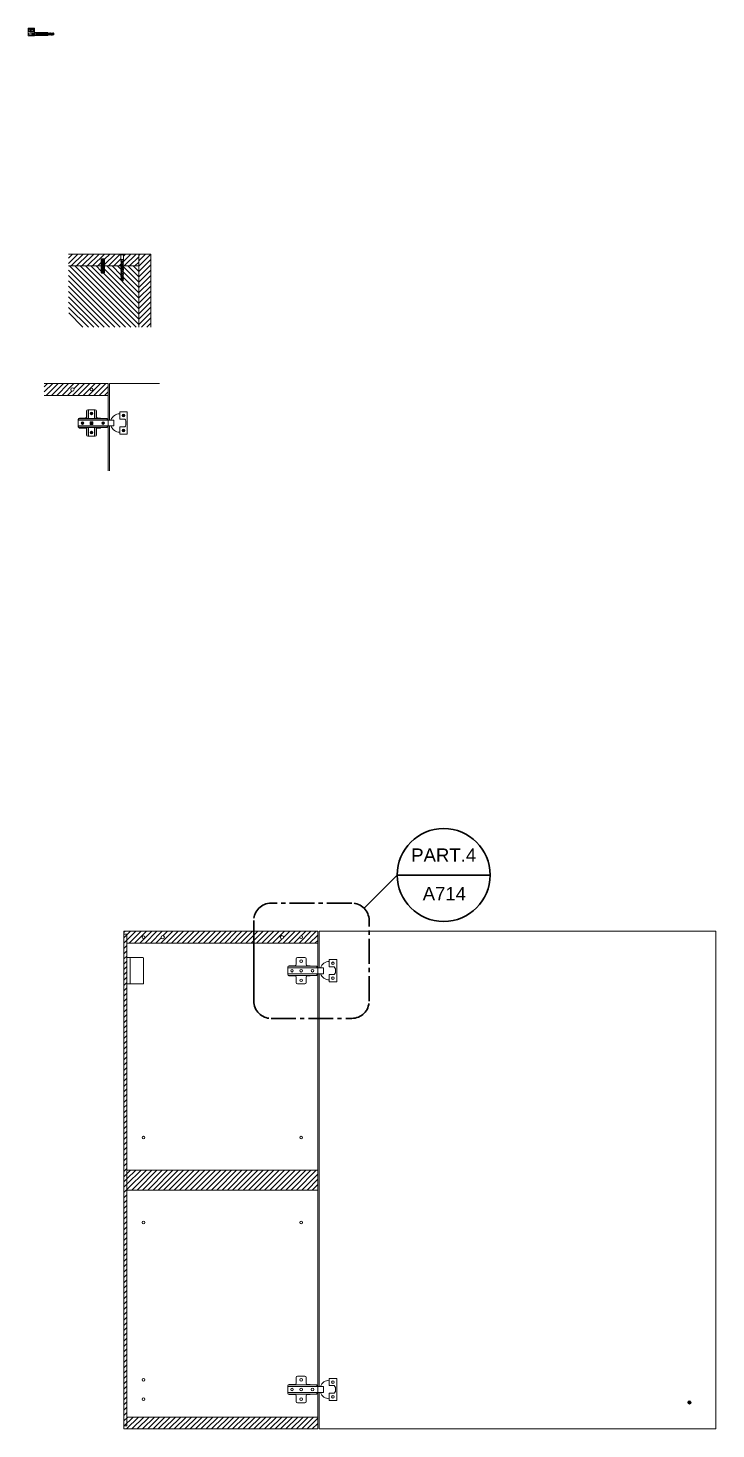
# Model space of a CAD drawing. Header units: centimetres. Extents: x -2268 to 3476, y -1681 to 1470.
# Drawn here: x 1409.1 to 1512.7, y -1608.7 to -1397.6 of the extents above; entities that cross this region are included whole.
import ezdxf
from ezdxf.enums import TextEntityAlignment as Align

# ---------------------------------------------------------------- set-up
doc = ezdxf.new("R2010")
doc.units = ezdxf.units.CM
doc.linetypes.add('CENTER2', pattern=[1.125, 0.75, -0.125, 0.125, -0.125])
doc.layers.get('0').update_dxf_attribs({"color": 5})
for name, color, linetype, lineweight in [('0_Num_Penna__5', 5, 'Continuous', 18), ('0_Num_Penna__6', 6, 'Continuous', 18), ('A-FURN_Num_Penna__252_Num_Penna__252_Num_Penna__3_Num_Penna__252_Num_Penna__252_Num_Penna__252_Num_Penna__252_Num_Penna__252_Num_Penna__252_Num_Penna__252_Num_Penna__252_Num_Penna__252_Num_Penna__252_Num_Penna__252_Num_Penna__5', 5, 'Continuous', 18), ('A-FURN_Num_Penna__252_Num_Penna__252_Num_Penna__3_Num_Penna__252_Num_Penna__252_Num_Penna__252_Num_Penna__252_Num_Penna__252_Num_Penna__252_Num_Penna__252_Num_Penna__252_Num_Penna__252_Num_Penna__252_Num_Penna__252_Num_Penna__6', 6, 'Continuous', 18), ('A-SECT A-MCUT', 7, 'Continuous', 35), ('A-SECT-PATT_Num_Penna__6_Num_Penna__6_Num_Penna__6_Num_Penna__6_Num_Penna__6_Num_Penna__6_Num_Penna__6_Num_Penna__6_Num_Penna__6_Num_Penna__6_Num_Penna__6_Num_Penna__6_Num_Penna__6_Num_Penna__6', 6, 'Continuous', 18), ('INFO_Num_Penna__2_Num_Penna__2_Num_Penna__2_Num_Penna__2_Num_Penna__5', 5, 'Continuous', 18), ('PDF _Geometria_Num_Penna__5', 5, 'Continuous', 18), ('PDF16_Geometry_Num_Penna__6_Num_Penna__6_Num_Penna__6_Num_Penna__6_Num_Penna__6_Num_Penna__6_Num_Penna__6_Num_Penna__6_Num_Penna__6_Num_Penna__6_Num_Penna__6_Num_Penna__6_Num_Penna__6_Num_Penna__6', 6, 'Continuous', 18), ('PDF22_Geometry_Num_Penna__1_Num_Penna__255_Num_Penna__3_Num_Penna__3_Num_Penna__6', 6, 'Continuous', 18), ('PDF22_Geometry_Num_Penna__1_Num_Penna__255_Num_Penna__5_Num_Penna__5_Num_Penna__5', 5, 'Continuous', 18), ('PDF2_Geometry_Num_Penna__7_Num_Penna__7_Num_Penna__7_Num_Penna__7_Num_Penna__7_Num_Penna__7_Num_Penna__7_Num_Penna__5', 5, 'Continuous', 18), ('PDF2_Geometry_Num_Penna__7_Num_Penna__7_Num_Penna__7_Num_Penna__7_Num_Penna__7_Num_Penna__7_Num_Penna__7_Num_Penna__6', 6, 'Continuous', 18), ('VITE_Num_Penna__5', 5, 'Continuous', 18), ('VITE_Num_Penna__6', 6, 'Continuous', 18)]:
    doc.layers.add(name, color=color, linetype=linetype, lineweight=lineweight)
doc.styles.add('ARIAL', font='Arial.ttf')
pattern_1 = [(45, (2160.72915, 9.7282), (-0.4, 0.4), [])]

msp = doc.modelspace()

# ---------------------------------------------------------------- hatches: boundary and pattern name
at = {"layer": '0_Num_Penna__5', "ltscale": 0.5}
h = msp.add_hatch(dxfattribs=at)
h.set_pattern_fill('JIS_WOOD', color=254, scale=0.8)
h.set_pattern_definition([(45, (-26.9545, 0), (-0.4, 0.4), [])])
h.paths.add_polyline_path([(1423.0477, -1431.7958), (1422.9536, -1431.7958), (1422.9536, -1431.6759), (1415.1625, -1431.6759), (1415.1625, -1433.4759), (1420.1049, -1433.4759), (1420.1049, -1432.4759), (1420.2049, -1432.3759), (1420.5049, -1432.3759), (1420.6049, -1432.4759), (1420.6049, -1433.4759), (1423.0723, -1433.4759, -0.3351529), (1423.0569, -1433.433), (1423.1232, -1433.4535), (1423.1232, -1433.3463), (1423.0596, -1433.3266, -0.19871582), (1423.0569, -1433.2977), (1423.1232, -1433.3183), (1423.1232, -1433.211), (1423.0596, -1433.1913, -0.19928088), (1423.0569, -1433.1624), (1423.1232, -1433.183), (1423.1232, -1433.0757), (1423.0596, -1433.056, -0.19833077), (1423.0569, -1433.0271), (1423.1232, -1433.0477), (1423.1232, -1432.9404), (1423.0596, -1432.9207, -0.19962762), (1423.0569, -1432.8918), (1423.1232, -1432.9124), (1423.1232, -1432.8051), (1423.0596, -1432.7854, -0.19871582), (1423.0569, -1432.7566), (1423.1232, -1432.7771), (1423.1232, -1432.7195), (1423.1014, -1432.6631), (1423.0596, -1432.6501, -0.19585215), (1423.0571, -1432.6213), (1423.089, -1432.6312), (1423.045, -1432.5175), (1423.0477, -1432.5175)])
h.paths.add_polyline_path([(1425.7549, -1431.6759), (1423.5536, -1431.6759), (1423.5536, -1431.7959), (1423.4595, -1431.7959), (1423.4595, -1432.5175), (1423.4595, -1432.5175, -0.09282478), (1423.4569, -1432.5311), (1423.3839, -1432.7195), (1423.3839, -1432.7225), (1423.4503, -1432.743, -0.1989009), (1423.4318, -1432.7653), (1423.3839, -1432.7505), (1423.3839, -1432.8578), (1423.4503, -1432.8783, -0.19900669), (1423.4318, -1432.9006), (1423.3839, -1432.8858), (1423.3839, -1432.9931), (1423.4503, -1433.0136, -0.19888752), (1423.4318, -1433.0359), (1423.3839, -1433.021), (1423.3839, -1433.1284), (1423.4503, -1433.1489, -0.19894338), (1423.4318, -1433.1712), (1423.3839, -1433.1563), (1423.3839, -1433.2637), (1423.4503, -1433.2842, -0.19888593), (1423.4318, -1433.3064), (1423.3839, -1433.2916), (1423.3839, -1433.399), (1423.4503, -1433.4195, -0.19900669), (1423.4318, -1433.4417), (1423.3839, -1433.4269), (1423.3839, -1433.4759), (1425.7549, -1433.4759)])
h = msp.add_hatch(dxfattribs=at)
h.set_pattern_fill('JIS_WOOD', color=254, scale=0.8)
h.set_pattern_definition([(45, (2133.77467, 9.7282), (-0.4, 0.4), [])])
h.paths.add_polyline_path([(1425.7549, -1442.7087), (1427.5549, -1442.7087), (1427.5549, -1431.6759), (1425.7549, -1431.6759)])
h = msp.add_hatch(dxfattribs=at)
h.set_pattern_fill('JIS_WOOD', color=254, scale=0.8, angle=90)
h.set_pattern_definition([(135, (-26.9545, 0), (-0.4, -0.4), [])])
h.paths.add_polyline_path([(1425.7549, -1433.4759), (1423.3839, -1433.4759), (1423.3839, -1433.5342), (1423.4503, -1433.5548, -0.19888752), (1423.4318, -1433.577), (1423.3839, -1433.5622), (1423.3839, -1433.6695), (1423.4503, -1433.6901, -0.19894338), (1423.4318, -1433.7123), (1423.3839, -1433.6975), (1423.3839, -1433.8048), (1423.4503, -1433.8254, -0.19888593), (1423.4318, -1433.8476), (1423.3839, -1433.8328), (1423.3839, -1433.9401), (1423.4503, -1433.9607, -0.19900669), (1423.4318, -1433.9829), (1423.3839, -1433.9681), (1423.3839, -1434.0754), (1423.4503, -1434.0959, -0.19888752), (1423.4318, -1434.1182), (1423.3839, -1434.1034), (1423.3839, -1434.2107), (1423.4503, -1434.2312, -0.19894338), (1423.4318, -1434.2535), (1423.3839, -1434.2387), (1423.3839, -1434.346), (1423.4503, -1434.3665, -0.19888593), (1423.4318, -1434.3888), (1423.3839, -1434.374), (1423.3839, -1434.4813), (1423.4503, -1434.5018, -0.19900669), (1423.4318, -1434.5241), (1423.3839, -1434.5093), (1423.3839, -1434.6166), (1423.4503, -1434.6371, -0.19888752), (1423.4318, -1434.6594), (1423.3839, -1434.6445), (1423.3839, -1434.7519), (1423.4503, -1434.7724, -0.19894338), (1423.4318, -1434.7947), (1423.3839, -1434.7798), (1423.3839, -1434.8872), (1423.4503, -1434.9077, -0.19888593), (1423.4318, -1434.9299), (1423.3839, -1434.9151), (1423.3839, -1435.0225), (1423.4503, -1435.043, -0.19900669), (1423.4318, -1435.0652), (1423.3839, -1435.0504), (1423.3839, -1435.1577), (1423.4503, -1435.1783, -0.19888752), (1423.4318, -1435.2005), (1423.3839, -1435.1857), (1423.3839, -1435.293), (1423.4503, -1435.3136, -0.19894338), (1423.4318, -1435.3358), (1423.3839, -1435.321), (1423.3839, -1435.4283), (1423.4503, -1435.4489, -0.19888593), (1423.4318, -1435.4711), (1423.3839, -1435.4563), (1423.3839, -1435.5636), (1423.4503, -1435.5842, -0.19900669), (1423.4318, -1435.6064), (1423.3839, -1435.5916), (1423.3839, -1435.6305, -0.1429907), (1423.3385, -1435.6621, -0.16394375), (1423.1685, -1435.662, -0.14159741), (1423.1232, -1435.6305), (1423.1232, -1435.511), (1423.0596, -1435.4913, -0.19871582), (1423.0569, -1435.4624), (1423.1232, -1435.4829), (1423.1232, -1435.3757), (1423.0596, -1435.356, -0.19928088), (1423.0569, -1435.3271), (1423.1232, -1435.3476), (1423.1232, -1435.2404), (1423.0596, -1435.2207, -0.19833076), (1423.0569, -1435.1918), (1423.1232, -1435.2123), (1423.1232, -1435.1051), (1423.0596, -1435.0854, -0.19962762), (1423.0569, -1435.0565), (1423.1232, -1435.077), (1423.1232, -1434.9698), (1423.0596, -1434.9501, -0.19871582), (1423.0569, -1434.9212), (1423.1232, -1434.9418), (1423.1232, -1434.8345), (1423.0596, -1434.8148, -0.19928088), (1423.0569, -1434.7859), (1423.1232, -1434.8065), (1423.1232, -1434.6992), (1423.0596, -1434.6795, -0.19833077), (1423.0569, -1434.6506), (1423.1232, -1434.6712), (1423.1232, -1434.5639), (1423.0596, -1434.5442, -0.19962762), (1423.0569, -1434.5153), (1423.1232, -1434.5359), (1423.1232, -1434.4286), (1423.0596, -1434.4089, -0.19871582), (1423.0569, -1434.3801), (1423.1232, -1434.4006), (1423.1232, -1434.2933), (1423.0596, -1434.2736, -0.19928088), (1423.0569, -1434.2448), (1423.1232, -1434.2653), (1423.1232, -1434.158), (1423.0596, -1434.1383, -0.19833077), (1423.0569, -1434.1095), (1423.1232, -1434.13), (1423.1232, -1434.0227), (1423.0596, -1434.0031, -0.19962762), (1423.0569, -1433.9742), (1423.1232, -1433.9947), (1423.1232, -1433.8875), (1423.0596, -1433.8678, -0.19871582), (1423.0569, -1433.8389), (1423.1232, -1433.8594), (1423.1232, -1433.7522), (1423.0596, -1433.7325, -0.19928088), (1423.0569, -1433.7036), (1423.1232, -1433.7241), (1423.1232, -1433.6169), (1423.0596, -1433.5972, -0.19833077), (1423.0569, -1433.5683), (1423.1232, -1433.5888), (1423.1232, -1433.4816), (1423.1047, -1433.4759), (1420.6049, -1433.4759), (1420.6049, -1434.4759), (1420.5049, -1434.5759), (1420.2049, -1434.5759), (1420.1049, -1434.4759), (1420.1049, -1433.4759), (1415.1625, -1433.4759), (1415.1625, -1440.1036, 0.41421356), (1417.7676, -1442.7087), (1425.7549, -1442.7087)])
h = msp.add_hatch(dxfattribs=at)
h.set_pattern_fill('JIS_WOOD', color=254, scale=0.8)
h.set_pattern_definition([(45, (-65.03284, 10.99776), (-0.4, 0.4), [])])
h.paths.add_polyline_path([(1411.5095, -1451.1841), (1411.5095, -1452.9841), (1421.1392, -1452.9841), (1421.1392, -1451.1841)])
h.paths.add_polyline_path([(1415.9892, -1452.0841, -1), (1415.4892, -1452.0841, -1)], flags=16)
h.paths.add_polyline_path([(1418.8392, -1452.0841, -1), (1418.4392, -1452.0841, -1)], flags=16)
h = msp.add_hatch(dxfattribs=at)
h.set_pattern_fill('JIS_WOOD', color=254, scale=0.8)
h.set_pattern_definition(pattern_1)
h.paths.add_polyline_path([(1452.7094, -1533.7072), (1423.5094, -1533.7072), (1423.5094, -1534.1572), (1423.9594, -1534.1572), (1423.9594, -1535.5072), (1452.7094, -1535.5072)])
h.paths.add_polyline_path([(1429.1094, -1534.6072, -1), (1429.6094, -1534.6072, -1)], flags=16)
h.paths.add_polyline_path([(1426.2594, -1534.6072, -1), (1426.6594, -1534.6072, -1)], flags=16)
h.paths.add_polyline_path([(1447.5594, -1534.6072, -1), (1447.0594, -1534.6072, -1)], flags=16)
h.paths.add_polyline_path([(1450.4094, -1534.6072, -1), (1450.0094, -1534.6072, -1)], flags=16)
h.paths.add_polyline_path([(1452.7094, -1606.9072), (1423.9594, -1606.9072), (1423.9594, -1608.2572), (1423.5094, -1608.2572), (1423.5094, -1608.7072), (1452.7094, -1608.7072)])
h.paths.add_polyline_path([(1423.9594, -1534.1572), (1423.5094, -1534.1572), (1423.5094, -1608.2572), (1423.9594, -1608.2572), (1423.9594, -1606.9072)])
at = {"layer": '0_Num_Penna__5'}
h = msp.add_hatch(dxfattribs=at)
h.set_pattern_fill('JIS_WOOD', color=254, scale=0.8)
h.set_pattern_definition(pattern_1)
h.paths.add_polyline_path([(1452.7094, -1569.7072), (1423.9594, -1569.7072), (1423.9594, -1572.7072), (1452.7094, -1572.7072)])

# ---------------------------------------------------------------- linework, layer by layer
at = {"layer": '0_Num_Penna__6', "color": 6, "linetype": 'Continuous', "lineweight": 18}
for p, q in [((1409.0621, -1398.7759), (1409.0621, -1397.6185)), ((1410.0621, -1398.7759), (1409.0621, -1398.7759)), ((1410.0621, -1398.7759), (1410.0621, -1397.6185)), ((1412.0621, -1398.29), (1410.0621, -1398.29)), ((1420.1049, -1432.4759), (1420.2049, -1432.3759)), ((1420.2049, -1432.3759), (1420.5049, -1432.3759)), ((1420.6049, -1432.4759), (1420.5049, -1432.3759)), ((1420.1049, -1434.4759), (1420.2049, -1434.5759)), ((1420.2049, -1434.5759), (1420.5049, -1434.5759)), ((1420.6049, -1434.4759), (1420.5049, -1434.5759))]:
    msp.add_line(p, q, dxfattribs=at)
at = {"layer": 'A-FURN_Num_Penna__252_Num_Penna__252_Num_Penna__3_Num_Penna__252_Num_Penna__252_Num_Penna__252_Num_Penna__252_Num_Penna__252_Num_Penna__252_Num_Penna__252_Num_Penna__252_Num_Penna__252_Num_Penna__252_Num_Penna__252_Num_Penna__5', "color": 5, "linetype": 'Continuous', "lineweight": 18}
for p, q in [((1410.219, -1398.3852), (1410.219, -1398.6522)), ((1411.9053, -1398.3852), (1411.9053, -1398.6522)), ((1412.0927, -1398.649), (1412.1734, -1398.3883)), ((1412.2013, -1398.3883), (1412.1207, -1398.649)), ((1412.228, -1398.649), (1412.3087, -1398.3883)), ((1412.3366, -1398.3883), (1412.256, -1398.649)), ((1412.3632, -1398.649), (1412.4439, -1398.3883)), ((1412.4719, -1398.3883), (1412.3913, -1398.649)), ((1412.4985, -1398.649), (1412.5792, -1398.3883)), ((1412.6072, -1398.3883), (1412.5266, -1398.649)), ((1412.6338, -1398.649), (1412.7145, -1398.3883)), ((1412.7425, -1398.3883), (1412.6619, -1398.649)), ((1412.7691, -1398.649), (1412.8498, -1398.3883)), ((1412.8778, -1398.3883), (1412.7971, -1398.649)), ((1423.5536, -1431.6759), (1422.9536, -1431.6758)), ((1423.0477, -1431.7958), (1423.4595, -1431.7959)), ((1423.1232, -1432.5175), (1423.0477, -1432.5175)), ((1423.089, -1432.6312), (1423.3839, -1432.7225)), ((1423.3839, -1432.7505), (1423.1014, -1432.6631)), ((1423.4595, -1432.5175), (1423.1232, -1432.5175)), ((1423.1232, -1432.7771), (1423.3839, -1432.8578)), ((1423.3839, -1432.8858), (1423.1232, -1432.8051)), ((1423.1232, -1432.9124), (1423.3839, -1432.9931)), ((1423.3839, -1433.021), (1423.1232, -1432.9404)), ((1423.1232, -1433.0477), (1423.3839, -1433.1284)), ((1423.3839, -1433.1563), (1423.1232, -1433.0757)), ((1423.1232, -1433.183), (1423.3839, -1433.2637)), ((1423.3839, -1433.2916), (1423.1232, -1433.211)), ((1423.1232, -1433.3183), (1423.3839, -1433.399)), ((1423.3839, -1433.4269), (1423.1232, -1433.3463)), ((1423.1232, -1433.4535), (1423.3839, -1433.5342)), ((1423.3839, -1433.5622), (1423.1232, -1433.4816)), ((1423.1232, -1433.5888), (1423.3839, -1433.6695)), ((1423.3839, -1433.6975), (1423.1232, -1433.6169)), ((1423.1232, -1433.7241), (1423.3839, -1433.8048)), ((1423.3839, -1433.8328), (1423.1232, -1433.7522)), ((1423.1232, -1433.8594), (1423.3839, -1433.9401)), ((1423.3839, -1433.9681), (1423.1232, -1433.8875)), ((1423.1232, -1433.9947), (1423.3839, -1434.0754)), ((1423.3839, -1434.1034), (1423.1232, -1434.0227)), ((1423.1232, -1434.13), (1423.3839, -1434.2107)), ((1423.3839, -1434.2387), (1423.1232, -1434.158)), ((1423.1232, -1434.2653), (1423.3839, -1434.346)), ((1423.3839, -1434.374), (1423.1232, -1434.2933)), ((1423.1232, -1434.4006), (1423.3839, -1434.4813)), ((1423.3839, -1434.5093), (1423.1232, -1434.4286)), ((1423.1232, -1434.5359), (1423.3839, -1434.6166)), ((1423.3839, -1434.6445), (1423.1232, -1434.5639)), ((1423.1232, -1434.6712), (1423.3839, -1434.7519)), ((1423.3839, -1434.7798), (1423.1232, -1434.6992)), ((1423.1232, -1434.8065), (1423.3839, -1434.8872)), ((1423.3839, -1434.9151), (1423.1232, -1434.8345)), ((1423.1232, -1434.9418), (1423.3839, -1435.0225)), ((1423.3839, -1435.0504), (1423.1232, -1434.9698)), ((1423.1232, -1435.077), (1423.3839, -1435.1577)), ((1423.3839, -1435.1857), (1423.1232, -1435.1051)), ((1423.1232, -1435.2123), (1423.3839, -1435.293)), ((1423.3839, -1435.321), (1423.1232, -1435.2404)), ((1423.1232, -1435.3476), (1423.3839, -1435.4283)), ((1423.3839, -1435.4563), (1423.1232, -1435.3757)), ((1423.1232, -1435.4829), (1423.3839, -1435.5636)), ((1423.3839, -1435.5916), (1423.1232, -1435.511)), ((1418.4392, -1456.9341), (1418.8392, -1456.9341)), ((1418.4392, -1456.9341), (1418.4392, -1457.3341)), ((1418.4392, -1457.3341), (1418.8392, -1457.3341)), ((1418.8392, -1456.9341), (1418.8392, -1457.3341)), ((1421.1392, -1456.6843), (1421.1392, -1457.5839)), ((1452.7094, -1539.2074), (1452.7094, -1540.1071)), ((1452.7094, -1603.207), (1452.7094, -1602.3074))]:
    msp.add_line(p, q, dxfattribs=at)
for centre in [(1415.7392, -1452.0841), (1429.3594, -1534.6072), (1447.3094, -1534.6072)]:
    msp.add_circle(centre, 0.25, dxfattribs=at)
at = {"layer": 'A-FURN_Num_Penna__252_Num_Penna__252_Num_Penna__3_Num_Penna__252_Num_Penna__252_Num_Penna__252_Num_Penna__252_Num_Penna__252_Num_Penna__252_Num_Penna__252_Num_Penna__252_Num_Penna__252_Num_Penna__252_Num_Penna__252_Num_Penna__6', "color": 6, "linetype": 'Continuous', "lineweight": 18}
for p, q in [((1412.0721, -1398.7153), (1412.0927, -1398.649)), ((1412.1207, -1398.649), (1412.101, -1398.7126)), ((1412.1734, -1398.3883), (1412.1939, -1398.322)), ((1412.2162, -1398.3404), (1412.2013, -1398.3883)), ((1412.2074, -1398.7153), (1412.228, -1398.649)), ((1412.256, -1398.649), (1412.2363, -1398.7126)), ((1412.3087, -1398.3883), (1412.3292, -1398.322)), ((1412.3514, -1398.3404), (1412.3366, -1398.3883)), ((1412.3427, -1398.7153), (1412.3632, -1398.649)), ((1412.3913, -1398.649), (1412.3716, -1398.7126)), ((1412.4439, -1398.3883), (1412.4645, -1398.322)), ((1412.4867, -1398.3404), (1412.4719, -1398.3883)), ((1412.478, -1398.7153), (1412.4985, -1398.649)), ((1412.5266, -1398.649), (1412.5069, -1398.7126)), ((1412.5792, -1398.3883), (1412.5998, -1398.322)), ((1412.622, -1398.3404), (1412.6072, -1398.3883)), ((1412.6133, -1398.7153), (1412.6338, -1398.649)), ((1412.6619, -1398.649), (1412.6422, -1398.7126)), ((1412.7145, -1398.3883), (1412.7351, -1398.322)), ((1412.7573, -1398.3404), (1412.7425, -1398.3883)), ((1412.7486, -1398.7153), (1412.7691, -1398.649)), ((1412.7971, -1398.649), (1412.7775, -1398.7126)), ((1412.8498, -1398.3883), (1412.8704, -1398.3219)), ((1412.8926, -1398.3404), (1412.8778, -1398.3883)), ((1422.9536, -1431.6758), (1422.9536, -1431.7958)), ((1422.9536, -1431.7958), (1423.0477, -1431.7958)), ((1423.0569, -1432.6213), (1423.089, -1432.6312)), ((1423.0569, -1432.7566), (1423.1232, -1432.7771)), ((1423.0569, -1432.8918), (1423.1232, -1432.9124)), ((1423.0569, -1433.0271), (1423.1232, -1433.0477)), ((1423.0569, -1433.1624), (1423.1232, -1433.183)), ((1423.1014, -1432.6631), (1423.0596, -1432.6501)), ((1423.1232, -1432.8051), (1423.0596, -1432.7854)), ((1423.1232, -1432.9404), (1423.0596, -1432.9207)), ((1423.1232, -1433.0757), (1423.0596, -1433.056)), ((1423.1232, -1433.211), (1423.0596, -1433.1913)), ((1423.3839, -1432.7225), (1423.4503, -1432.743)), ((1423.4318, -1432.7653), (1423.3839, -1432.7505)), ((1423.3839, -1432.8578), (1423.4503, -1432.8783)), ((1423.4318, -1432.9006), (1423.3839, -1432.8858)), ((1423.3839, -1432.9931), (1423.4503, -1433.0136)), ((1423.4318, -1433.0359), (1423.3839, -1433.021)), ((1423.3839, -1433.1284), (1423.4503, -1433.1489)), ((1423.4318, -1433.1712), (1423.3839, -1433.1563)), ((1423.3839, -1433.2637), (1423.4503, -1433.2842)), ((1423.4318, -1433.3064), (1423.3839, -1433.2916)), ((1423.4595, -1431.7959), (1423.5536, -1431.7959)), ((1423.5536, -1431.6758), (1423.5536, -1431.7959)), ((1423.0569, -1433.2977), (1423.1232, -1433.3183)), ((1423.0569, -1433.433), (1423.1232, -1433.4535)), ((1423.0569, -1433.5683), (1423.1232, -1433.5888)), ((1423.0569, -1433.7036), (1423.1232, -1433.7241)), ((1423.0569, -1433.8389), (1423.1232, -1433.8594)), ((1423.0569, -1433.9742), (1423.1232, -1433.9947)), ((1423.0569, -1434.1095), (1423.1232, -1434.13)), ((1423.0569, -1434.2448), (1423.1232, -1434.2653)), ((1423.0569, -1434.3801), (1423.1232, -1434.4006)), ((1423.0569, -1434.5153), (1423.1232, -1434.5359)), ((1423.0569, -1434.6506), (1423.1232, -1434.6712)), ((1423.0569, -1434.7859), (1423.1232, -1434.8065)), ((1423.0569, -1434.9212), (1423.1232, -1434.9418)), ((1423.0569, -1435.0565), (1423.1232, -1435.077)), ((1423.0569, -1435.1918), (1423.1232, -1435.2123)), ((1423.0569, -1435.3271), (1423.1232, -1435.3476)), ((1423.1232, -1433.3463), (1423.0596, -1433.3266)), ((1423.1232, -1433.4816), (1423.0596, -1433.4619)), ((1423.1232, -1433.6169), (1423.0596, -1433.5972)), ((1423.1232, -1433.7522), (1423.0596, -1433.7325)), ((1423.1232, -1433.8875), (1423.0596, -1433.8678)), ((1423.1232, -1434.0227), (1423.0596, -1434.0031)), ((1423.1232, -1434.158), (1423.0596, -1434.1383)), ((1423.1232, -1434.2933), (1423.0596, -1434.2736)), ((1423.1232, -1434.4286), (1423.0596, -1434.4089)), ((1423.1232, -1434.5639), (1423.0596, -1434.5442)), ((1423.1232, -1434.6992), (1423.0596, -1434.6795)), ((1423.1232, -1434.8345), (1423.0596, -1434.8148)), ((1423.1232, -1434.9698), (1423.0596, -1434.9501)), ((1423.1232, -1435.1051), (1423.0596, -1435.0854)), ((1423.1232, -1435.2404), (1423.0596, -1435.2207)), ((1423.1232, -1435.3757), (1423.0596, -1435.356)), ((1423.3839, -1433.399), (1423.4503, -1433.4195)), ((1423.4318, -1433.4417), (1423.3839, -1433.4269)), ((1423.3839, -1433.5342), (1423.4503, -1433.5548)), ((1423.4318, -1433.577), (1423.3839, -1433.5622)), ((1423.3839, -1433.6695), (1423.4503, -1433.6901)), ((1423.4318, -1433.7123), (1423.3839, -1433.6975)), ((1423.3839, -1433.8048), (1423.4503, -1433.8254)), ((1423.4318, -1433.8476), (1423.3839, -1433.8328)), ((1423.3839, -1433.9401), (1423.4503, -1433.9607)), ((1423.4318, -1433.9829), (1423.3839, -1433.9681)), ((1423.3839, -1434.0754), (1423.4503, -1434.0959)), ((1423.4318, -1434.1182), (1423.3839, -1434.1034)), ((1423.3839, -1434.2107), (1423.4503, -1434.2312)), ((1423.4318, -1434.2535), (1423.3839, -1434.2387)), ((1423.3839, -1434.346), (1423.4503, -1434.3665)), ((1423.4318, -1434.3888), (1423.3839, -1434.374)), ((1423.3839, -1434.4813), (1423.4503, -1434.5018)), ((1423.4318, -1434.5241), (1423.3839, -1434.5093)), ((1423.3839, -1434.6166), (1423.4503, -1434.6371)), ((1423.4318, -1434.6594), (1423.3839, -1434.6445)), ((1423.3839, -1434.7519), (1423.4503, -1434.7724)), ((1423.4318, -1434.7946), (1423.3839, -1434.7798)), ((1423.3839, -1434.8872), (1423.4503, -1434.9077)), ((1423.4318, -1434.9299), (1423.3839, -1434.9151)), ((1423.3839, -1435.0225), (1423.4503, -1435.043)), ((1423.4318, -1435.0652), (1423.3839, -1435.0504)), ((1423.3839, -1435.1577), (1423.4503, -1435.1783)), ((1423.4318, -1435.2005), (1423.3839, -1435.1857)), ((1423.3839, -1435.293), (1423.4503, -1435.3136)), ((1423.4318, -1435.3358), (1423.3839, -1435.321)), ((1423.0569, -1435.4624), (1423.1232, -1435.4829)), ((1423.1232, -1435.511), (1423.0596, -1435.4913)), ((1423.3839, -1435.4283), (1423.4503, -1435.4489)), ((1423.4318, -1435.4711), (1423.3839, -1435.4563)), ((1423.3839, -1435.5636), (1423.4503, -1435.5842)), ((1423.4318, -1435.6064), (1423.3839, -1435.5916))]:
    msp.add_line(p, q, dxfattribs=at)
at = {"layer": 'A-SECT A-MCUT'}
for q in [(1459.6842, -1530.2368), (1478.6842, -1525.2368)]:
    msp.add_line((1464.6842, -1525.2368), q, dxfattribs=at)
at = {"layer": 'A-SECT A-MCUT', "linetype": 'CENTER2', "ltscale": 5}
msp.add_lwpolyline([(1443.0797, -1544.2363, 0.41421356), (1445.6848, -1546.8414), (1457.8421, -1546.8414, 0.41421356), (1460.4473, -1544.2363), (1460.4473, -1532.0789, 0.41421356), (1457.8421, -1529.4738), (1445.6848, -1529.4738, 0.41421356), (1443.0797, -1532.0789), (1443.0797, -1544.2363), (1443.0797, -1532.0789)], format="xyb", dxfattribs=at)
at = {"layer": 'A-SECT A-MCUT'}
msp.add_circle((1471.6842, -1525.2368), 7, dxfattribs=at)
at = {"layer": 'A-SECT-PATT_Num_Penna__6_Num_Penna__6_Num_Penna__6_Num_Penna__6_Num_Penna__6_Num_Penna__6_Num_Penna__6_Num_Penna__6_Num_Penna__6_Num_Penna__6_Num_Penna__6_Num_Penna__6_Num_Penna__6_Num_Penna__6', "color": 6, "linetype": 'Continuous', "lineweight": 18}
msp.add_line((1423.9594, -1534.1572), (1423.9594, -1608.2572), dxfattribs=at)
at = {"layer": 'INFO_Num_Penna__2_Num_Penna__2_Num_Penna__2_Num_Penna__2_Num_Penna__5', "color": 5, "linetype": 'Continuous', "lineweight": 18}
for p, q in [((1418.6242, -1455.6691), (1418.5267, -1455.6691)), ((1418.5267, -1455.6691), (1418.5267, -1455.6991)), ((1418.6242, -1455.6991), (1418.5267, -1455.6991)), ((1418.6242, -1455.6691), (1418.6242, -1455.5715)), ((1418.6242, -1455.5715), (1418.6543, -1455.5715)), ((1418.6242, -1455.6991), (1418.6242, -1455.7967)), ((1418.6543, -1455.7967), (1418.6242, -1455.7967)), ((1418.6543, -1455.6691), (1418.6543, -1455.5715)), ((1418.6543, -1455.6691), (1418.7518, -1455.6691)), ((1418.6543, -1455.6991), (1418.7518, -1455.6991)), ((1418.6543, -1455.6991), (1418.6543, -1455.7967)), ((1418.7518, -1455.6991), (1418.7518, -1455.6691)), ((1423.4226, -1456.0012), (1423.3251, -1456.0012)), ((1423.3251, -1456.0012), (1423.3251, -1456.0312)), ((1423.4226, -1456.0312), (1423.3251, -1456.0312)), ((1423.4226, -1456.0012), (1423.4226, -1455.9036)), ((1423.4226, -1455.9036), (1423.4527, -1455.9036)), ((1423.4226, -1456.0312), (1423.4226, -1456.1288)), ((1423.4527, -1456.1288), (1423.4226, -1456.1288)), ((1423.4527, -1456.0012), (1423.4527, -1455.9036)), ((1423.4527, -1456.0012), (1423.5503, -1456.0012)), ((1423.4527, -1456.0312), (1423.5503, -1456.0312)), ((1423.4527, -1456.0312), (1423.4527, -1456.1288)), ((1423.5503, -1456.0312), (1423.5503, -1456.0012)), ((1417.2483, -1457.1191), (1417.1508, -1457.1191)), ((1417.1508, -1457.1191), (1417.1508, -1457.1492)), ((1417.2483, -1457.1492), (1417.1508, -1457.1492)), ((1417.2483, -1457.1191), (1417.2483, -1457.0215)), ((1417.2483, -1457.0215), (1417.2784, -1457.0215)), ((1417.2483, -1457.1492), (1417.2483, -1457.2467)), ((1417.2784, -1457.2467), (1417.2483, -1457.2467)), ((1417.2784, -1457.1191), (1417.2784, -1457.0215)), ((1417.2784, -1457.1191), (1417.3759, -1457.1191)), ((1417.2784, -1457.1492), (1417.3759, -1457.1492)), ((1417.2784, -1457.1492), (1417.2784, -1457.2467)), ((1417.3759, -1457.1492), (1417.3759, -1457.1191)), ((1418.6242, -1457.1191), (1418.5267, -1457.1191)), ((1418.5267, -1457.1191), (1418.5267, -1457.1492)), ((1418.6242, -1457.1492), (1418.5267, -1457.1492)), ((1418.6242, -1458.5691), (1418.5267, -1458.5691)), ((1418.5267, -1458.5691), (1418.5267, -1458.5991)), ((1418.6242, -1458.5991), (1418.5267, -1458.5991)), ((1418.6242, -1457.1191), (1418.6242, -1457.0215)), ((1418.6242, -1457.0215), (1418.6543, -1457.0215)), ((1418.6242, -1457.1492), (1418.6242, -1457.2467)), ((1418.6543, -1457.2467), (1418.6242, -1457.2467)), ((1418.6242, -1458.5691), (1418.6242, -1458.4715)), ((1418.6242, -1458.4715), (1418.6543, -1458.4715)), ((1418.6242, -1458.5991), (1418.6242, -1458.6967)), ((1418.6543, -1457.1191), (1418.6543, -1457.0215)), ((1418.6543, -1457.1191), (1418.7518, -1457.1191)), ((1418.6543, -1457.1492), (1418.7518, -1457.1492)), ((1418.6543, -1457.1492), (1418.6543, -1457.2467)), ((1418.6543, -1458.5691), (1418.6543, -1458.4715)), ((1418.6543, -1458.5691), (1418.7518, -1458.5691)), ((1418.6543, -1458.5991), (1418.7518, -1458.5991)), ((1418.6543, -1458.5991), (1418.6543, -1458.6967)), ((1418.7518, -1457.1492), (1418.7518, -1457.1191)), ((1418.7518, -1458.5991), (1418.7518, -1458.5691)), ((1420.3494, -1457.1191), (1420.2518, -1457.1191)), ((1420.2518, -1457.1191), (1420.2518, -1457.1492)), ((1420.3494, -1457.1492), (1420.2518, -1457.1492)), ((1420.3494, -1457.1191), (1420.3494, -1457.0215)), ((1420.3494, -1457.0215), (1420.3794, -1457.0215)), ((1420.3494, -1457.1492), (1420.3494, -1457.2467)), ((1420.3794, -1457.2467), (1420.3494, -1457.2467)), ((1420.3794, -1457.1191), (1420.3794, -1457.0215)), ((1420.3794, -1457.1191), (1420.477, -1457.1191)), ((1420.3794, -1457.1492), (1420.477, -1457.1492)), ((1420.3794, -1457.1492), (1420.3794, -1457.2467)), ((1420.477, -1457.1492), (1420.477, -1457.1191)), ((1423.4226, -1458.237), (1423.3251, -1458.237)), ((1423.3251, -1458.237), (1423.3251, -1458.2671)), ((1423.4226, -1458.2671), (1423.3251, -1458.2671)), ((1423.4226, -1458.237), (1423.4226, -1458.1395)), ((1423.4226, -1458.1395), (1423.4527, -1458.1395)), ((1423.4226, -1458.2671), (1423.4226, -1458.3646)), ((1423.4527, -1458.3646), (1423.4226, -1458.3646)), ((1423.4527, -1458.237), (1423.4527, -1458.1395)), ((1423.4527, -1458.237), (1423.5503, -1458.237)), ((1423.4527, -1458.2671), (1423.5503, -1458.2671)), ((1423.4527, -1458.2671), (1423.4527, -1458.3646)), ((1423.5503, -1458.2671), (1423.5503, -1458.237)), ((1418.6543, -1458.6967), (1418.6242, -1458.6967)), ((1423.9594, -1537.6569), (1426.3526, -1537.6569)), ((1424.439, -1537.7972), (1424.439, -1541.5166)), ((1426.4822, -1541.5166), (1426.4822, -1537.7972)), ((1423.9594, -1541.6569), (1426.3526, -1541.6569))]:
    msp.add_line(p, q, dxfattribs=at)
for centre in [(1418.6392, -1455.6841), (1423.4377, -1456.0162), (1417.2634, -1457.1341), (1418.6392, -1457.1341), (1418.6392, -1458.5841), (1420.3644, -1457.1341), (1423.4377, -1458.252)]:
    msp.add_circle(centre, 0.1816, dxfattribs=at)
for centre, start, end in [((1424.2971, -1537.7983), 0.438313, 85.025899), ((1426.3403, -1537.7983), 0.438313, 85.025899), ((1424.2971, -1541.5155), 274.974101, 359.561687), ((1426.3403, -1541.5155), 274.974101, 359.561687)]:
    msp.add_arc(centre, 0.1419, start, end, dxfattribs=at)
at = {"layer": 'PDF _Geometria_Num_Penna__5', "color": 5, "linetype": 'Continuous', "lineweight": 18, "flags": 128}
for points in [[(1419.9887, -1456.4356), (1419.9887, -1456.3827), (1419.5907, -1456.3827, -0.41421356), (1419.3907, -1456.1827), (1419.3907, -1455.3338, 0.41421356), (1419.1907, -1455.1338), (1418.0878, -1455.1338, 0.41421356), (1417.8878, -1455.3338), (1417.8878, -1456.1827, -0.41421356), (1417.6878, -1456.3827), (1416.8389, -1456.3827, 0.41421356), (1416.6389, -1456.5827), (1416.6389, -1457.6856, 0.41421356), (1416.8389, -1457.8856), (1417.6878, -1457.8856, -0.41421356), (1417.8878, -1458.0856), (1417.8878, -1458.9345, 0.41421356), (1418.0878, -1459.1345), (1419.1907, -1459.1345, 0.41421356), (1419.3907, -1458.9345), (1419.3907, -1458.0856, -0.41421356), (1419.5907, -1457.8856), (1419.9887, -1457.8856), (1419.9887, -1457.8326)], [(1424, -1455.4619), (1424, -1458.8064), (1422.8834, -1458.8064), (1422.8834, -1457.7109), (1423.6295, -1457.7109, 0.19715392), (1423.82, -1457.4305)], [(1423.82, -1456.8378, 0.19487427), (1423.6295, -1456.5573), (1422.8834, -1456.5573), (1422.8834, -1455.4619), (1424, -1455.4619)], [(1451.5589, -1538.9587), (1451.5589, -1538.9058), (1451.1609, -1538.9058, -0.41421356), (1450.9609, -1538.7058), (1450.9609, -1537.8569, 0.41421356), (1450.7609, -1537.6569), (1449.658, -1537.6569, 0.41421356), (1449.458, -1537.8569), (1449.458, -1538.7058, -0.41421356), (1449.258, -1538.9058), (1448.4091, -1538.9058, 0.41421356), (1448.2091, -1539.1058), (1448.2091, -1540.2087, 0.41421356), (1448.4091, -1540.4087), (1449.258, -1540.4087, -0.41421356), (1449.458, -1540.6087), (1449.458, -1541.4576, 0.41421356), (1449.658, -1541.6576), (1450.7609, -1541.6576, 0.41421356), (1450.9609, -1541.4576), (1450.9609, -1540.6087, -0.41421356), (1451.1609, -1540.4087), (1451.5589, -1540.4087), (1451.5589, -1540.3558)], [(1451.5589, -1603.4558), (1451.5589, -1603.5087), (1451.1609, -1603.5087, 0.41421356), (1450.9609, -1603.7087), (1450.9609, -1604.5576, -0.41421356), (1450.7609, -1604.7576), (1449.658, -1604.7576, -0.41421356), (1449.458, -1604.5576), (1449.458, -1603.7087, 0.41421356), (1449.258, -1603.5087), (1448.4091, -1603.5087, -0.41421356), (1448.2091, -1603.3087), (1448.2091, -1602.2058, -0.41421356), (1448.4091, -1602.0058), (1449.258, -1602.0058, 0.41421356), (1449.458, -1601.8058), (1449.458, -1600.9569, -0.41421356), (1449.658, -1600.7569), (1450.7609, -1600.7569, -0.41421356), (1450.9609, -1600.9569), (1450.9609, -1601.8058, 0.41421356), (1451.1609, -1602.0058), (1451.5589, -1602.0058), (1451.5589, -1602.0587)]]:
    msp.add_lwpolyline(points, format="xyb", dxfattribs=at)
for points in [[(1420.9889, -1456.4356), (1416.7034, -1456.4356)], [(1417.9407, -1455.1982), (1417.9407, -1456.4356)], [(1418.1894, -1455.1338), (1418.1894, -1456.4356)], [(1419.0891, -1456.4356), (1419.0891, -1455.1338)], [(1419.3378, -1456.4356), (1419.3378, -1455.1982)], [(1420.9889, -1456.6843), (1420.9889, -1456.4356)], [(1420.9889, -1456.6343), (1416.6389, -1456.6343)], [(1416.6389, -1457.5839), (1420.9889, -1457.5839), (1421.989, -1457.5839), (1421.989, -1456.6843), (1420.9889, -1456.6843), (1416.6389, -1456.6843)], [(1416.6389, -1457.6339), (1420.9889, -1457.6339)], [(1416.7034, -1457.8326), (1417.9407, -1457.8326)], [(1417.9407, -1457.8326), (1420.9889, -1457.8326), (1420.9889, -1457.5839)], [(1417.9407, -1457.8326), (1417.9407, -1459.07)], [(1418.1894, -1457.8326), (1418.1894, -1459.1345)], [(1419.0891, -1459.1345), (1419.0891, -1457.8326)], [(1419.3378, -1459.07), (1419.3378, -1457.8326)], [(1423.82, -1457.4305), (1423.82, -1457.1341), (1423.82, -1456.8378)], [(1455.5701, -1537.985), (1455.5701, -1541.3295), (1454.4535, -1541.3295), (1454.4535, -1540.2341), (1455.1997, -1540.2341), (1455.3902, -1539.9536), (1455.3902, -1539.6573), (1455.3902, -1539.3609)], [(1455.3902, -1539.3609), (1455.1997, -1539.0804), (1454.4535, -1539.0804), (1454.4535, -1537.985), (1455.5701, -1537.985)], [(1448.2091, -1540.1071), (1452.559, -1540.1071), (1453.5592, -1540.1071), (1453.5592, -1539.2074), (1452.559, -1539.2074), (1448.2091, -1539.2074)], [(1448.2735, -1540.3558), (1452.559, -1540.3558), (1452.559, -1540.1071)], [(1452.559, -1538.9587), (1448.2736, -1538.9587)], [(1452.559, -1539.2074), (1452.559, -1538.9587)], [(1448.2735, -1602.0587), (1452.559, -1602.0587), (1452.559, -1602.3074)], [(1455.5701, -1604.4295), (1455.5701, -1601.085), (1454.4535, -1601.085), (1454.4535, -1602.1804), (1455.1997, -1602.1804), (1455.3902, -1602.4609), (1455.3902, -1602.7572), (1455.3902, -1603.0536)], [(1448.2091, -1602.3074), (1452.559, -1602.3074), (1453.5592, -1602.3074), (1453.5592, -1603.207), (1452.559, -1603.207), (1448.2091, -1603.207)], [(1452.559, -1603.4558), (1448.2736, -1603.4558)], [(1452.559, -1603.207), (1452.559, -1603.4558)], [(1455.3902, -1603.0536), (1455.1997, -1603.3341), (1454.4535, -1603.3341), (1454.4535, -1604.4295), (1455.5701, -1604.4295)]]:
    msp.add_lwpolyline(points, dxfattribs=at)
at = {"layer": 'PDF _Geometria_Num_Penna__5', "color": 5, "linetype": 'Continuous', "lineweight": 18}
for centre, radius, start, end in [((1422.8807, -1457.1314), 1.3944, 90.001281, 161.159518), ((1422.8806, -1457.1317), 1.3942, 198.835553, 270.003648), ((1454.4509, -1539.6546), 1.3944, 90.001281, 161.159518), ((1454.4508, -1539.6548), 1.3942, 198.835553, 270.003648), ((1454.4508, -1602.7596), 1.3942, 89.996352, 161.164447), ((1454.4509, -1602.7599), 1.3944, 198.840482, 269.998719)]:
    msp.add_arc(centre, radius, start, end, dxfattribs=at)
at = {"layer": 'PDF16_Geometry_Num_Penna__6_Num_Penna__6_Num_Penna__6_Num_Penna__6_Num_Penna__6_Num_Penna__6_Num_Penna__6_Num_Penna__6_Num_Penna__6_Num_Penna__6_Num_Penna__6_Num_Penna__6_Num_Penna__6_Num_Penna__6', "color": 6, "linetype": 'Continuous', "lineweight": 18}
for p, q in [((1412.0621, -1398.29), (1412.0621, -1398.7471)), ((1415.1625, -1431.6759), (1422.9551, -1431.6759)), ((1423.5551, -1431.6759), (1425.7549, -1431.6759)), ((1425.7549, -1431.6759), (1425.7549, -1442.7087)), ((1425.7549, -1431.6759), (1427.5549, -1431.6759)), ((1427.5549, -1431.6759), (1427.5549, -1442.7087)), ((1415.1625, -1433.4759), (1420.1049, -1433.4759)), ((1420.6049, -1433.4759), (1423.1047, -1433.4759)), ((1423.3839, -1433.4759), (1425.7549, -1433.4759)), ((1411.5095, -1451.1841), (1421.1392, -1451.1841)), ((1421.1392, -1451.1841), (1421.1392, -1456.6843)), ((1411.5095, -1452.9841), (1421.1392, -1452.9841)), ((1421.1392, -1457.5839), (1421.1392, -1464.3183)), ((1423.5094, -1608.2572), (1423.5094, -1533.7072)), ((1423.5094, -1533.7072), (1452.7094, -1533.7072)), ((1423.5094, -1534.1572), (1423.5094, -1533.7072)), ((1423.5094, -1534.1572), (1423.9594, -1534.1572)), ((1452.7094, -1533.7072), (1452.7094, -1539.2074)), ((1423.9594, -1535.5072), (1452.7094, -1535.5072)), ((1452.7094, -1540.1071), (1452.7094, -1608.7072)), ((1423.5094, -1608.7072), (1423.5094, -1608.2572)), ((1423.5094, -1608.2572), (1423.9594, -1608.2572)), ((1423.9594, -1606.9072), (1452.7094, -1606.9072)), ((1423.9594, -1608.2572), (1423.9594, -1606.9072)), ((1423.5094, -1608.7072), (1452.7094, -1608.7072)), ((1452.9094, -1608.7072), (1454.5094, -1608.7072))]:
    msp.add_line(p, q, dxfattribs=at)
at = {"layer": 'PDF16_Geometry_Num_Penna__6_Num_Penna__6_Num_Penna__6_Num_Penna__6_Num_Penna__6_Num_Penna__6_Num_Penna__6_Num_Penna__6_Num_Penna__6_Num_Penna__6_Num_Penna__6_Num_Penna__6_Num_Penna__6_Num_Penna__6', "color": 2, "linetype": 'Continuous', "lineweight": 18}
for p, q in [((1421.3392, -1451.1841), (1428.8771, -1451.1841)), ((1421.3392, -1451.1841), (1421.3392, -1456.6843)), ((1421.3392, -1457.5839), (1421.3392, -1464.3183)), ((1452.9094, -1533.7072), (1512.7094, -1533.7072)), ((1452.9094, -1533.7072), (1452.9094, -1539.2074)), ((1512.7094, -1533.7072), (1512.7094, -1608.7072)), ((1452.9094, -1540.1071), (1452.9094, -1602.3074)), ((1452.9094, -1603.207), (1452.9094, -1608.7072)), ((1452.9094, -1608.7072), (1512.7094, -1608.7072))]:
    msp.add_line(p, q, dxfattribs=at)
at = {"layer": 'PDF22_Geometry_Num_Penna__1_Num_Penna__255_Num_Penna__3_Num_Penna__3_Num_Penna__6', "color": 6, "linetype": 'Continuous', "lineweight": 18}
for p, q in [((1452.7094, -1569.7072), (1423.9594, -1569.7072)), ((1452.7094, -1572.7072), (1423.9594, -1572.7072))]:
    msp.add_line(p, q, dxfattribs=at)
at = {"layer": 'PDF22_Geometry_Num_Penna__1_Num_Penna__255_Num_Penna__5_Num_Penna__5_Num_Penna__5', "color": 5, "linetype": 'Continuous', "lineweight": 18}
for centre in [(1418.6392, -1452.0841), (1418.6392, -1455.6841), (1423.4377, -1456.0162), (1417.2634, -1457.1341), (1418.6392, -1458.5841), (1420.3644, -1457.1341), (1423.4377, -1458.252), (1426.4594, -1534.6072), (1450.2094, -1534.6072), (1450.2094, -1538.2072), (1455.0079, -1538.5393), (1448.8335, -1539.6573), (1450.2094, -1539.6573), (1450.2094, -1541.1072), (1451.9346, -1539.6573), (1455.0079, -1540.7752), (1426.4594, -1564.8072), (1450.2094, -1564.8072), (1426.4594, -1577.6072), (1450.2094, -1577.6072), (1426.4594, -1601.3072), (1450.2094, -1601.3072), (1455.0079, -1601.6393), (1426.4594, -1604.2072), (1448.8335, -1602.7572), (1450.2094, -1602.7572), (1450.2094, -1604.2072), (1451.9346, -1602.7572), (1455.0079, -1603.8751)]:
    msp.add_circle(centre, 0.2, dxfattribs=at)
at = {"layer": 'PDF2_Geometry_Num_Penna__7_Num_Penna__7_Num_Penna__7_Num_Penna__7_Num_Penna__7_Num_Penna__7_Num_Penna__7_Num_Penna__5', "color": 5, "linetype": 'Continuous', "lineweight": 18, "flags": 128}
for points in [[(1420.1789, -1432.4759), (1420.1789, -1434.4759)], [(1420.267, -1432.4759), (1420.267, -1434.4759)], [(1420.3553, -1432.4759), (1420.3553, -1434.4759)], [(1420.4435, -1432.4759), (1420.4435, -1434.4759)], [(1420.5317, -1432.4759), (1420.5317, -1434.4759)], [(1423.1232, -1432.7195), (1423.1232, -1432.7225)]]:
    msp.add_lwpolyline(points, dxfattribs=at)
at = {"layer": 'PDF2_Geometry_Num_Penna__7_Num_Penna__7_Num_Penna__7_Num_Penna__7_Num_Penna__7_Num_Penna__7_Num_Penna__7_Num_Penna__6', "color": 6, "linetype": 'Continuous', "lineweight": 18, "flags": 128}
for points in [[(1412.0621, -1398.3883), (1412.1734, -1398.3883)], [(1412.0927, -1398.649), (1412.0621, -1398.649)], [(1412.228, -1398.649), (1412.1207, -1398.649)], [(1412.2013, -1398.3883), (1412.3087, -1398.3883)], [(1412.3632, -1398.649), (1412.256, -1398.649)], [(1412.3366, -1398.3883), (1412.4439, -1398.3883)], [(1412.4985, -1398.649), (1412.3913, -1398.649)], [(1412.4719, -1398.3883), (1412.5792, -1398.3883)], [(1412.6338, -1398.649), (1412.5266, -1398.649)], [(1412.6072, -1398.3883), (1412.7145, -1398.3883)], [(1412.7691, -1398.649), (1412.6619, -1398.649)], [(1412.7425, -1398.3883), (1412.8498, -1398.3883)], [(1420.1049, -1432.4759), (1420.1049, -1434.4759)], [(1420.6049, -1434.4759), (1420.6049, -1432.4759)], [(1423.0502, -1432.5311), (1423.089, -1432.6312)], [(1423.1014, -1432.6631), (1423.1232, -1432.7195)], [(1423.1232, -1432.7771), (1423.1232, -1432.7195)], [(1423.1232, -1432.9124), (1423.1232, -1432.8051)], [(1423.1232, -1433.0477), (1423.1232, -1432.9404)], [(1423.1232, -1433.183), (1423.1232, -1433.0757)], [(1423.1232, -1433.3183), (1423.1232, -1433.211)], [(1423.4569, -1432.5312), (1423.3839, -1432.7195)], [(1423.3839, -1432.7195), (1423.3839, -1432.7225)], [(1423.3839, -1432.7505), (1423.3839, -1432.8578)], [(1423.3839, -1432.8858), (1423.3839, -1432.9931)], [(1423.3839, -1433.021), (1423.3839, -1433.1284)], [(1423.3839, -1433.1563), (1423.3839, -1433.2637)], [(1423.3839, -1433.2916), (1423.3839, -1433.399)], [(1423.1232, -1433.4535), (1423.1232, -1433.3463)], [(1423.1232, -1433.5888), (1423.1232, -1433.4816)], [(1423.1232, -1433.7241), (1423.1232, -1433.6169)], [(1423.1232, -1433.8594), (1423.1232, -1433.7522)], [(1423.1232, -1433.9947), (1423.1232, -1433.8875)], [(1423.1232, -1434.13), (1423.1232, -1434.0227)], [(1423.1232, -1434.2653), (1423.1232, -1434.158)], [(1423.1232, -1434.4006), (1423.1232, -1434.2933)], [(1423.1232, -1434.5359), (1423.1232, -1434.4286)], [(1423.1232, -1434.6712), (1423.1232, -1434.5639)], [(1423.1232, -1434.8065), (1423.1232, -1434.6992)], [(1423.1232, -1434.9418), (1423.1232, -1434.8345)], [(1423.1232, -1435.077), (1423.1232, -1434.9698)], [(1423.1232, -1435.2123), (1423.1232, -1435.1051)], [(1423.1232, -1435.3476), (1423.1232, -1435.2404)], [(1423.1232, -1435.4829), (1423.1232, -1435.3757)], [(1423.3839, -1433.4269), (1423.3839, -1433.5342)], [(1423.3839, -1433.5622), (1423.3839, -1433.6695)], [(1423.3839, -1433.6975), (1423.3839, -1433.8048)], [(1423.3839, -1433.8328), (1423.3839, -1433.9401)], [(1423.3839, -1433.9681), (1423.3839, -1434.0754)], [(1423.3839, -1434.1034), (1423.3839, -1434.2107)], [(1423.3839, -1434.2387), (1423.3839, -1434.346)], [(1423.3839, -1434.374), (1423.3839, -1434.4813)], [(1423.3839, -1434.5093), (1423.3839, -1434.6166)], [(1423.3839, -1434.6445), (1423.3839, -1434.7519)], [(1423.3839, -1434.7798), (1423.3839, -1434.8872)], [(1423.3839, -1434.9151), (1423.3839, -1435.0225)], [(1423.3839, -1435.0504), (1423.3839, -1435.1577)], [(1423.3839, -1435.1857), (1423.3839, -1435.293)], [(1423.3839, -1435.321), (1423.3839, -1435.4283)], [(1423.3839, -1435.4563), (1423.3839, -1435.5636)]]:
    msp.add_lwpolyline(points, dxfattribs=at)
for points in [[(1412.101, -1398.7126, -0.19928094), (1412.0721, -1398.7153)], [(1412.1939, -1398.322, -0.19894035), (1412.2162, -1398.3404)], [(1412.2363, -1398.7126, -0.19871582), (1412.2074, -1398.7153)], [(1412.3292, -1398.322, -0.19900669), (1412.3514, -1398.3404)], [(1412.3716, -1398.7126, -0.19962767), (1412.3427, -1398.7153)], [(1412.4645, -1398.322, -0.19889842), (1412.4867, -1398.3404)], [(1412.5069, -1398.7126, -0.19851381), (1412.478, -1398.7153)], [(1412.5998, -1398.322, -0.19895428), (1412.622, -1398.3404)], [(1412.6422, -1398.7126, -0.19928094), (1412.6133, -1398.7153)], [(1412.7351, -1398.322, -0.19894035), (1412.7573, -1398.3404)], [(1412.7775, -1398.7126, -0.19871582), (1412.7486, -1398.7153)], [(1412.8778, -1398.3883), (1412.9075, -1398.3883, -0.19953036), (1412.9244, -1398.3953, -0.11687713), (1412.9484, -1398.4341, -0.16288803), (1412.9484, -1398.603, -0.11683184), (1412.9244, -1398.642, -0.19841798), (1412.9075, -1398.649), (1412.7971, -1398.649)], [(1412.8704, -1398.3219, -0.19900669), (1412.8926, -1398.3404)], [(1423.0502, -1432.5311, -0.09285639), (1423.0477, -1432.5175), (1423.0477, -1431.7958)], [(1423.0596, -1432.7854, -0.19871582), (1423.0569, -1432.7566)], [(1423.0596, -1432.9207, -0.19962767), (1423.0569, -1432.8918)], [(1423.0596, -1433.056, -0.19851381), (1423.0569, -1433.0271)], [(1423.0596, -1433.1913, -0.19928094), (1423.0569, -1433.1624)], [(1423.0596, -1432.6501, -0.19585352), (1423.0571, -1432.6213)], [(1423.4503, -1432.743, -0.19890092), (1423.4318, -1432.7653)], [(1423.4503, -1432.8783, -0.19900669), (1423.4318, -1432.9006)], [(1423.4503, -1433.0136, -0.19889842), (1423.4318, -1433.0359)], [(1423.4503, -1433.1489, -0.19895428), (1423.4318, -1433.1712)], [(1423.4503, -1433.2842, -0.19894035), (1423.4318, -1433.3064)], [(1423.4595, -1431.7959), (1423.4595, -1432.5175, -0.09745625), (1423.4567, -1432.5318)], [(1423.0596, -1433.3266, -0.19871582), (1423.0569, -1433.2977)], [(1423.0596, -1433.4619, -0.19962767), (1423.0569, -1433.433)], [(1423.0596, -1433.5972, -0.19851381), (1423.0569, -1433.5683)], [(1423.0596, -1433.7325, -0.19928094), (1423.0569, -1433.7036)], [(1423.0596, -1433.8678, -0.19871582), (1423.0569, -1433.8389)], [(1423.0596, -1434.003, -0.19962767), (1423.0569, -1433.9742)], [(1423.0596, -1434.1384, -0.19851381), (1423.0569, -1434.1095)], [(1423.0596, -1434.2736, -0.19928094), (1423.0569, -1434.2448)], [(1423.0596, -1434.4089, -0.19871582), (1423.0569, -1434.3801)], [(1423.0596, -1434.5442, -0.19962767), (1423.0569, -1434.5153)], [(1423.0596, -1434.6795, -0.19851381), (1423.0569, -1434.6506)], [(1423.0596, -1434.8148, -0.19928094), (1423.0569, -1434.7859)], [(1423.0596, -1434.9501, -0.19871582), (1423.0569, -1434.9212)], [(1423.0596, -1435.0854, -0.19962767), (1423.0569, -1435.0565)], [(1423.0596, -1435.2207, -0.19851381), (1423.0569, -1435.1918)], [(1423.0596, -1435.356, -0.19928094), (1423.0569, -1435.3271)], [(1423.4503, -1433.4195, -0.19900669), (1423.4318, -1433.4417)], [(1423.4503, -1433.5548, -0.19889842), (1423.4318, -1433.577)], [(1423.4503, -1433.6901, -0.19895428), (1423.4318, -1433.7123)], [(1423.4503, -1433.8254, -0.19894035), (1423.4318, -1433.8476)], [(1423.4503, -1433.9607, -0.19900669), (1423.4318, -1433.9829)], [(1423.4503, -1434.0959, -0.19889842), (1423.4318, -1434.1182)], [(1423.4503, -1434.2312, -0.19895428), (1423.4318, -1434.2535)], [(1423.4503, -1434.3665, -0.19894035), (1423.4318, -1434.3888)], [(1423.4503, -1434.5018, -0.19900669), (1423.4318, -1434.5241)], [(1423.4503, -1434.6371, -0.19889842), (1423.4318, -1434.6594)], [(1423.4503, -1434.7724, -0.19895428), (1423.4318, -1434.7947)], [(1423.4503, -1434.9077, -0.19894035), (1423.4318, -1434.9299)], [(1423.4503, -1435.043, -0.19900669), (1423.4318, -1435.0652)], [(1423.4503, -1435.1783, -0.19889842), (1423.4318, -1435.2005)], [(1423.4503, -1435.3136, -0.19895428), (1423.4318, -1435.3358)], [(1423.0596, -1435.4913, -0.19871582), (1423.0569, -1435.4624)], [(1423.3839, -1435.5916), (1423.3839, -1435.6213, -0.19953036), (1423.3769, -1435.6382, -0.11687713), (1423.3382, -1435.6622, -0.16288803), (1423.1692, -1435.6622, -0.11683184), (1423.1302, -1435.6383, -0.19841798), (1423.1232, -1435.6214), (1423.1232, -1435.511)], [(1423.4503, -1435.4489, -0.19894035), (1423.4318, -1435.4711)], [(1423.4503, -1435.5842, -0.19900669), (1423.4318, -1435.6064)]]:
    msp.add_lwpolyline(points, format="xyb", dxfattribs=at)
at = {"layer": 'VITE_Num_Penna__5', "color": 5, "linetype": 'Continuous', "lineweight": 18}
for p, q in [((1410.0621, -1397.6185), (1409.0621, -1397.6185)), ((1409.4261, -1397.7885), (1409.0621, -1397.7885)), ((1409.4261, -1398.1678), (1409.0621, -1398.1678)), ((1409.2118, -1397.7885), (1409.2118, -1398.1678)), ((1410.0621, -1398.3405), (1409.3819, -1398.3405)), ((1410.0621, -1398.6977), (1409.3819, -1398.6977)), ((1409.4261, -1398.1678), (1409.4261, -1397.7885)), ((1409.4601, -1398.1678), (1409.4601, -1397.7885)), ((1410.0621, -1397.7885), (1409.4601, -1397.7885)), ((1410.0621, -1398.1678), (1409.4601, -1398.1678)), ((1409.5281, -1397.8642), (1409.5281, -1398.0921)), ((1409.8581, -1397.8642), (1409.5281, -1397.8642)), ((1409.8581, -1398.0921), (1409.5281, -1398.0921)), ((1409.5519, -1398.6977), (1409.5519, -1398.3405)), ((1409.5519, -1398.3405), (1409.722, -1398.3405)), ((1409.5519, -1398.6977), (1409.722, -1398.6977)), ((1409.722, -1398.3405), (1409.722, -1398.6977)), ((1409.722, -1398.4511), (1410.0621, -1398.4511)), ((1409.722, -1398.5871), (1410.0621, -1398.5871)), ((1409.8581, -1397.8642), (1409.8581, -1398.0921)), ((1409.9125, -1397.7885), (1409.9125, -1398.1678)), ((1409.9125, -1398.3405), (1409.9125, -1398.4511)), ((1409.9125, -1398.5871), (1409.9125, -1398.6977)), ((1410.0621, -1398.29), (1410.0621, -1398.7471)), ((1410.219, -1398.3852), (1410.0621, -1398.29)), ((1410.219, -1398.6522), (1410.0621, -1398.7471)), ((1410.1228, -1398.3268), (1412.0075, -1398.3232)), ((1411.9972, -1398.7078), (1410.1257, -1398.7086)), ((1410.2179, -1398.6529), (1411.9053, -1398.652)), ((1410.219, -1398.3853), (1411.9053, -1398.3852)), ((1411.9053, -1398.4424), (1410.219, -1398.4424)), ((1410.219, -1398.5947), (1411.9075, -1398.5947)), ((1411.9053, -1398.3852), (1412.0621, -1398.29)), ((1411.9053, -1398.6522), (1412.0621, -1398.7471)), ((1412.0621, -1398.3883), (1412.0621, -1398.649)), ((1508.6649, -1604.6712), (1508.5641, -1604.6712)), ((1508.5641, -1604.6712), (1508.5641, -1604.7432)), ((1508.5641, -1604.7432), (1508.6649, -1604.7432)), ((1508.6649, -1604.6712), (1508.6649, -1604.5632)), ((1508.6649, -1604.5632), (1508.7081, -1604.5632)), ((1508.6649, -1604.8512), (1508.6649, -1604.7432)), ((1508.7441, -1604.8512), (1508.6649, -1604.8512)), ((1508.7081, -1604.5632), (1508.7441, -1604.5632)), ((1508.7441, -1604.5632), (1508.7441, -1604.6712)), ((1508.8521, -1604.6712), (1508.7441, -1604.6712)), ((1508.7441, -1604.7432), (1508.7441, -1604.8512)), ((1508.7441, -1604.7432), (1508.8521, -1604.7432)), ((1508.8521, -1604.7072), (1508.8521, -1604.6712)), ((1508.8521, -1604.7432), (1508.8521, -1604.6892))]:
    msp.add_line(p, q, dxfattribs=at)
at = {"layer": 'VITE_Num_Penna__5', "color": 5, "linetype": 'Continuous', "lineweight": 18, "flags": 128}
for points in [[(1420.6049, -1432.4759), (1420.1049, -1432.4759)], [(1420.6049, -1434.4759), (1420.1049, -1434.4759)]]:
    msp.add_lwpolyline(points, dxfattribs=at)
at = {"layer": 'VITE_Num_Penna__5', "color": 5, "linetype": 'Continuous', "lineweight": 18}
msp.add_circle((1508.7081, -1604.7072), 0.25, dxfattribs=at)
msp.add_arc((1409.3819, -1398.5191), 0.1786, 90, 270, dxfattribs=at)
at = {"layer": 'VITE_Num_Penna__6', "color": 6, "linetype": 'Continuous', "lineweight": 18}
msp.add_line((1410.0621, -1398.7471), (1412.0621, -1398.7471), dxfattribs=at)

# ---------------------------------------------------------------- texts
at = {"style": 'ARIAL'}
msp.add_attdef('PART.4', text='1', height=2, dxfattribs=at).set_placement((1471.6842, -1521.2368), align=Align.TOP_CENTER)
msp.add_attdef('A714', (1468.5289, -1529.0511), '', height=2, dxfattribs=at)

doc.saveas('drawing.dxf')
